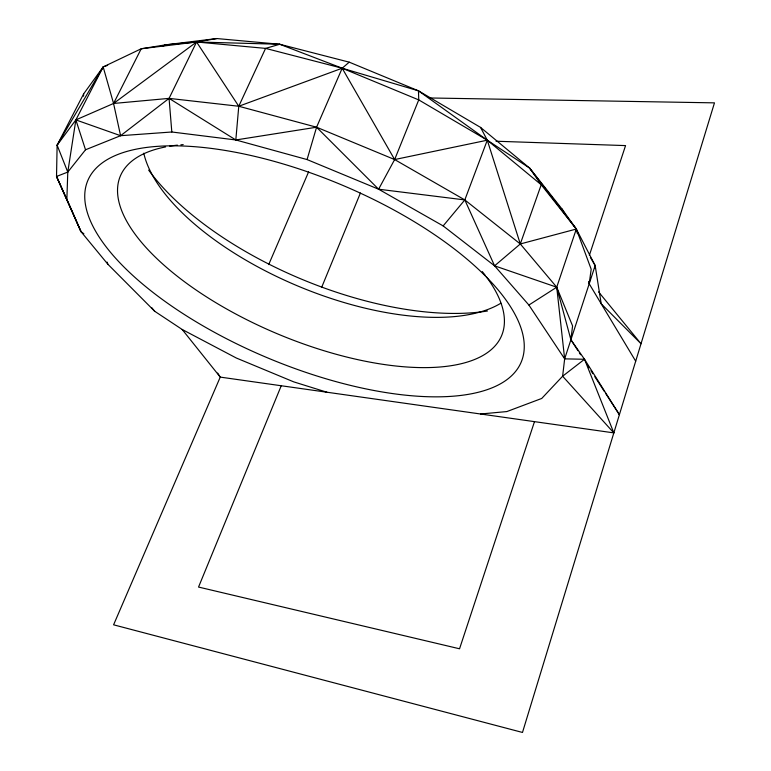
<?xml version="1.0" encoding="UTF-8"?>
<svg xmlns="http://www.w3.org/2000/svg" width="771" height="771" viewBox="0 0 771 771"><rect width="100%" height="100%" fill="white"/><g stroke="black" fill="none" stroke-linecap="round" stroke-linejoin="round"><path stroke-width="1.16" d="M326.933 392.227L293.751 381.876L236.331 358.023L182.178 329.477L154.692 311.272L107.901 264.28L80.974 231.618L56.524 176.453L57.121 145.179L83.653 93.869L103.169 66.932L141.218 48.766L165.842 44.814L216.815 38.55L279.748 44.265L349.234 62.162L418.48 90.833L480.564 127.417L529.648 168.117L561.943 208.902L576.322 229.045L595.164 265.552L601.216 303.793L641.019 343.75L598.575 291.91M66.836 200.171L67.781 172.087L75.866 119.91L103.169 66.932L113.568 103.468L120.594 135.696L85.523 149.776L67.781 172.087L56.524 176.453L80.974 231.618L83.856 233.767M83.538 96.211L83.653 93.869M578.009 350.747L570.897 339.76L571.07 336.185M576.207 231.425L576.322 229.045L529.648 168.117L487.282 140.197L418.48 90.833L342.189 68.214L265.571 48.39L196.566 41.991L165.842 44.814L162.488 46M480.564 413.998L506.846 411.569L541.734 398.453L562.628 376.209L564.651 358.862L528.896 305.037L494.587 265.831L443.152 225.913L378.6 189.213L307.07 159.568L235.82 139.965L238.769 106.253L265.571 48.39L279.748 44.265L342.189 68.214L418.74 99.902L487.282 140.197L541.213 184.751L576.322 229.045L591.174 269.204L589.198 283.786L635.699 361.194M605.813 393.692L619.392 414.673L584.514 359.267L570.897 339.76L572.583 325.921L556.729 287.207L520.3 243.964L464.817 199.93L394.636 159.558L316.573 127.215L238.769 106.253L169.071 98.38L113.568 103.468L75.866 119.91L57.121 145.179L67.781 172.087M594.827 267.923L595.164 265.552L590.326 257.312M307.07 159.568L316.573 127.215L342.189 68.214L349.234 62.162M182.178 329.477L220.246 377.106L613.832 432.888L584.514 359.267L564.651 358.862L595.164 265.552M534.486 421.641L459.545 648.787L198.542 587.059L281.242 385.751M589.352 255.346L625.56 145.594L496.013 141.228M564.651 358.862L556.729 287.207L576.322 229.045L520.3 243.964L494.587 265.831L464.817 199.93L487.282 140.197L480.564 127.417M321.613 287.467L360.423 193.001M268.694 264.588L308.612 171.866M85.523 149.776L75.866 119.91L120.594 135.696L171.817 131.995L235.82 139.965L316.573 127.215L378.6 189.213L394.636 159.558L418.74 99.902L418.48 90.833M57.121 145.179L103.169 66.932M443.152 225.913L464.817 199.93L378.6 189.213M584.514 359.267L562.628 376.209L613.832 432.888M120.594 135.696L169.071 98.38L196.566 41.991L216.815 38.55M528.896 305.037L556.729 287.207L570.897 339.76M163.683 45.826L165.842 44.814M104.287 66.537L107.641 65.352M430.218 97.984L714.476 102.861L522.487 732.45L113.597 624.809L220.246 377.106L217.644 373.068M279.748 44.265L196.566 41.991L141.218 48.766L113.568 103.468L196.566 41.991L238.769 106.253L342.189 68.214L394.636 159.558L487.282 140.197L520.3 243.964L541.213 184.751L529.648 168.117M494.587 265.831L556.729 287.207M235.82 139.965L169.071 98.38L171.817 131.995M151.636 307.581L154.692 311.272M579.3 352.742L580.592 354.737M587.704 365.724L588.996 367.728M590.943 370.726L592.88 373.723M594.817 376.72L604.522 391.697M561.943 208.902L564.353 213.027M56.524 176.453L72.079 211.071M72.541 212.15L80.974 231.618M107.063 262.082L107.901 264.28M576.322 229.045L577.421 233.7M588.649 281.454L589.198 283.786M486.395 276.876A206.667 84.887 22.7 0 1 415.935 367.478A206.667 84.887 22.7 0 1 164.493 265.61A206.667 84.887 22.7 0 1 165.63 146.914M169.765 146.182A206.667 84.887 22.7 0 1 177.417 145.141M180.857 144.803A206.667 84.887 22.7 0 1 183.199 144.611M482.251 271.556A206.667 84.887 22.7 0 1 485.065 275.112M500.793 303.254A203.197 90.043 22.7 0 1 297.558 285.906A203.197 90.043 22.7 0 1 143.772 153.188M487.455 311.002A228.38 103.815 22.7 0 1 148.639 170.083M126.454 269.465A234.943 94.081 22.7 0 0 505.092 380.951A234.943 94.081 22.7 0 0 281.964 163.587A234.943 94.081 22.7 0 0 126.454 269.465"/></g></svg>
